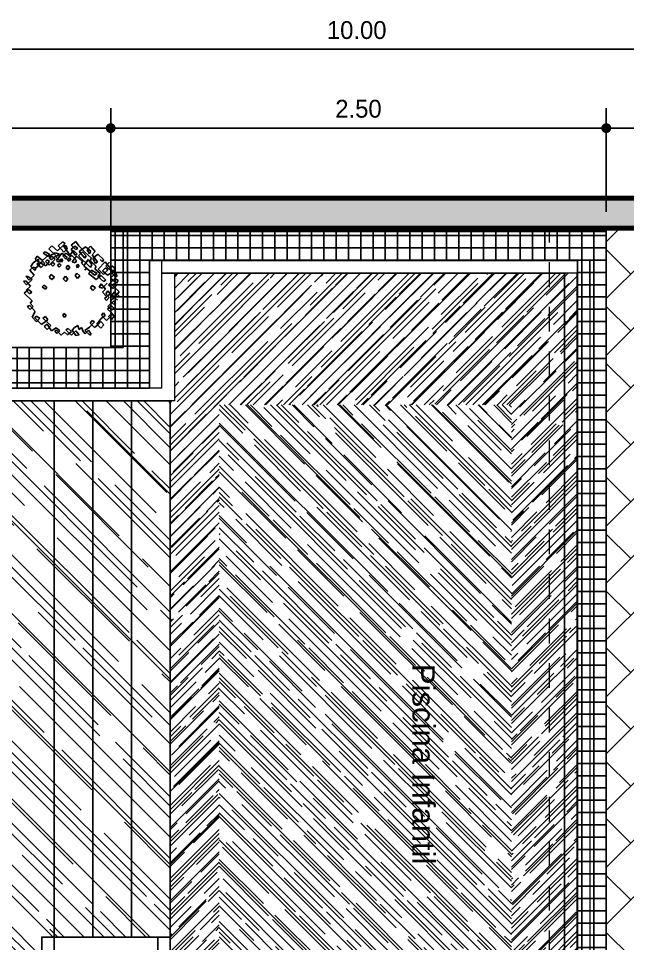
# Model space of a CAD drawing. Header units: millimetres. Extents: x 971.3 to 1010.6, y 593 to 619.8.
# Drawn here: x 975.415 to 978.491, y 615.156 to 619.828 of the extents above; entities that cross this region are included whole.
import ezdxf

# ---------------------------------------------------------------- set-up
doc = ezdxf.new("R2010")
doc.units = ezdxf.units.MM
for name, pattern in [('ACAD_ISO10W100', [18.5, 12, -3, 0.5, -3]), ('HIDDEN2', [0.1875, 0.125, -0.0625]), ('RAYITAS', [0.375, 0.25, -0.125])]:
    doc.linetypes.add(name, pattern=pattern)
for name, color, linetype, lineweight in [('1', 253, 'Continuous', 0), ('accesorios de agua potable', 142, 'Continuous', 25), ('csco', 7, 'Continuous', 70), ('PROYECCIÓN', 7, 'RAYITAS', 13), ('www.dwgfree.com', 7, 'Continuous', 70)]:
    doc.layers.add(name, color=color, linetype=linetype, lineweight=lineweight)
for name, color, linetype in [('2', 42, 'Continuous'), ('3', 135, 'Continuous'), ('AREA', 7, 'Continuous'), ('CANTEIRO', 8, 'Continuous')]:
    doc.layers.add(name, color=color, linetype=linetype)
doc.styles.get("Standard").update_dxf_attribs({"font": 'stylu.ttf'})
doc.styles.add('STYLE1', font='arial.ttf')
doc.dimstyles.new('1-75', dxfattribs={"dimtxt": 0.09, "dimasz": 0.05, "dimexe": 0.1, "dimexo": 0.1, "dimgap": 0.05, "dimtad": 1, "dimzin": 4, "dimdsep": 46, "dimtxsty": 'Standard', "dimblk": 'DOT', "dimcen": 0.09, "dimclrd": 250, "dimclre": 250, "dimclrt": 7, "dimaunit": 1, "dimazin": 0, "dimtfac": 1, "dimtix": 1, "dimtmove": 1, "dimatfit": 3, "dimfxl": 0.5, "dimtolj": 1, "dimtzin": 0, "dimarcsym": 0})

# ---------------------------------------------------------------- blocks, each defined once
blk = doc.blocks.new('VEG4')
at = {"layer": 'CANTEIRO', "color": 104}
for p, q in [((-1.079, 3.015), (-0.866, 3.223)), ((-0.866, 3.223), (-0.784, 3.026)), ((0.059, 3.413), (-0.461, 2.865)), ((0.26, 3.292), (0.019, 3.056)), ((0.322, 3.115), (0.059, 3.413)), ((0.543, 2.974), (0.26, 3.292)), ((0.918, 3.3), (0.543, 2.974)), ((0.643, 3.269), (0.876, 3.457)), ((1.005, 2.87), (0.643, 3.269)), ((0.876, 3.457), (0.918, 3.3)), ((0.972, 3.075), (1.213, 3.311)), ((1.213, 3.311), (1.222, 3.16)), ((-1.652, 2.693), (-2.101, 2.215)), ((-1.598, 2.865), (-1.911, 2.56)), ((-1.659, 2.33), (-1.519, 2.585)), ((-1.519, 2.585), (-1.652, 2.693)), ((-1.201, 2.658), (-1.598, 2.865)), ((-0.784, 3.026), (-1.201, 2.658)), ((-0.861, 2.792), (-1.079, 3.015)), ((-0.634, 3.014), (-0.861, 2.792)), ((-0.461, 2.865), (-0.634, 3.014)), ((0.019, 3.056), (0.143, 2.9)), ((0.143, 2.9), (0.322, 3.115)), ((1.309, 2.73), (0.972, 3.075)), ((1.222, 3.16), (1.005, 2.87)), ((1.655, 3.028), (1.309, 2.73)), ((1.899, 2.949), (1.629, 2.686)), ((1.629, 2.686), (1.791, 2.606)), ((1.873, 2.805), (1.655, 3.028)), ((2.048, 2.342), (1.785, 2.64)), ((1.791, 2.606), (1.873, 2.805)), ((2.154, 2.802), (1.899, 2.949)), ((2.414, 2.422), (2.154, 2.802)), ((2.423, 2.668), (2.187, 2.398)), ((2.63, 2.513), (2.423, 2.668)), ((-2.451, 1.834), (-2.252, 2.028)), ((-2.252, 2.028), (-2.088, 1.832)), ((-1.673, 2.118), (-2.179, 1.584)), ((-2.101, 2.215), (-1.781, 1.774)), ((-1.911, 2.56), (-1.659, 2.33)), ((-1.781, 1.774), (-1.563, 1.948)), ((-1.563, 1.948), (-1.673, 2.118)), ((0.494, 2.172), (0.349, 1.951)), ((0.349, 1.951), (0.482, 1.843)), ((0.482, 1.843), (0.627, 2.064)), ((0.627, 2.064), (0.494, 2.172)), ((1.833, 2.25), (2.063, 2.554)), ((2.124, 1.98), (1.833, 2.25)), ((1.951, 1.93), (2.17, 2.302)), ((2.257, 1.673), (1.951, 1.93)), ((1.991, 1.691), (2.26, 1.954)), ((2.168, 2.418), (2.048, 2.342)), ((2.063, 2.554), (2.168, 2.418)), ((2.266, 2.118), (2.124, 1.98)), ((2.17, 2.302), (2.266, 2.118)), ((2.187, 2.398), (2.414, 2.422)), ((2.26, 1.954), (2.365, 1.818)), ((2.329, 2.14), (2.63, 2.513)), ((2.77, 1.659), (2.329, 2.14)), ((2.609, 1.739), (2.828, 2.112)), ((2.933, 1.976), (2.77, 1.659)), ((2.828, 2.112), (2.933, 1.976)), ((-2.735, 1.16), (-2.545, 1.306)), ((-2.088, 1.832), (-2.55, 1.539)), ((-2.55, 1.539), (-2.33, 1.199)), ((-2.545, 1.306), (-2.508, 1.183)), ((-2.179, 1.584), (-2.451, 1.834)), ((1.168, 1.68), (0.998, 1.514)), ((0.998, 1.514), (1.176, 1.331)), ((1.355, 1.546), (1.168, 1.68)), ((1.176, 1.331), (1.355, 1.546)), ((2.075, 1.575), (1.933, 1.436)), ((1.933, 1.436), (2.072, 1.294)), ((2.421, 1.278), (1.991, 1.691)), ((2.072, 1.294), (2.209, 1.467)), ((2.209, 1.467), (2.075, 1.575)), ((2.365, 1.818), (2.257, 1.673)), ((2.382, 1.517), (2.518, 1.69)), ((2.619, 1.274), (2.382, 1.517)), ((2.628, 1.52), (2.421, 1.278)), ((2.518, 1.69), (2.628, 1.52)), ((2.866, 1.277), (2.609, 1.739)), ((3.142, 1.705), (2.636, 1.171)), ((2.991, 1.121), (3.34, 1.502)), ((3.34, 1.502), (3.142, 1.705)), ((-2.508, 1.183), (-2.835, 0.864)), ((-2.835, 0.864), (-2.631, 0.627)), ((-2.537, 0.957), (-2.735, 1.16)), ((-2.33, 1.199), (-2.537, 0.957)), ((-1.463, 0.737), (-1.624, 0.619)), ((-1.335, 0.663), (-1.463, 0.737)), ((-1.457, 0.504), (-1.335, 0.663)), ((1.045, 0.727), (0.88, 0.526)), ((1.237, 0.558), (1.045, 0.727)), ((2.004, 1.109), (1.856, 1.004)), ((1.856, 1.004), (1.995, 0.862)), ((1.995, 0.862), (2.108, 0.973)), ((2.108, 0.973), (2.004, 1.109)), ((2.313, 0.934), (2.213, 0.837)), ((2.213, 0.837), (2.361, 0.743)), ((2.322, 1.181), (2.214, 1.036)), ((2.214, 1.036), (2.327, 0.948)), ((2.446, 0.827), (2.313, 0.934)), ((2.829, 0.804), (2.322, 1.181)), ((2.327, 0.948), (2.619, 1.274)), ((2.361, 0.743), (2.446, 0.827)), ((2.641, 0.74), (2.428, 0.532)), ((2.542, 0.444), (2.829, 0.804)), ((2.636, 1.171), (2.752, 0.967)), ((2.825, 0.523), (2.641, 0.74)), ((2.686, 0.268), (3.339, 0.707)), ((2.752, 0.967), (2.866, 1.277)), ((2.899, 0.675), (3.331, 1.057)), ((3.103, 0.438), (2.899, 0.675)), ((3.506, 0.593), (2.991, 1.121)), ((3.331, 1.057), (3.608, 0.772)), ((3.339, 0.707), (3.339, 0.509)), ((3.608, 0.772), (3.506, 0.593)), ((-2.865, -0.157), (-2.493, 0.088)), ((-2.484, 0.533), (-2.848, 0.138)), ((-2.848, 0.138), (-2.55, -0.166)), ((-2.631, 0.627), (-2.81, 0.412)), ((-2.81, 0.412), (-2.601, 0.141)), ((-2.601, 0.141), (-2.393, 0.383)), ((-2.493, 0.088), (-2.32, -0.061)), ((-2.393, 0.383), (-2.484, 0.533)), ((-1.624, 0.619), (-1.457, 0.504)), ((0.88, 0.526), (1.033, 0.398)), ((1.033, 0.398), (1.237, 0.558)), ((1.838, 0.511), (1.676, 0.393)), ((1.676, 0.393), (1.829, 0.264)), ((1.829, 0.264), (2.005, 0.397)), ((2.005, 0.397), (1.838, 0.511)), ((2.235, 0.105), (2.172, -0.115)), ((2.614, -0.198), (2.235, 0.105)), ((2.349, 0.415), (2.269, 0.297)), ((2.269, 0.297), (2.436, 0.183)), ((2.319, -0.209), (2.689, 0.152)), ((2.516, 0.3), (2.349, 0.415)), ((2.428, 0.532), (2.542, 0.444)), ((2.436, 0.183), (2.516, 0.3)), ((2.575, 0.239), (2.825, 0.523)), ((2.689, 0.152), (2.575, 0.239)), ((3.026, 0.005), (2.686, 0.268)), ((3.1, 0.157), (2.699, -0.115)), ((2.756, -0.258), (3.026, 0.005)), ((3.395, 0.167), (3.082, -0.138)), ((3.323, -0.101), (3.1, 0.157)), ((3.339, 0.509), (3.103, 0.438)), ((3.644, -0.145), (3.395, 0.167)), ((-2.826, -0.396), (-2.865, -0.157)), ((-2.55, -0.166), (-2.826, -0.396)), ((-2.324, -0.54), (-2.582, -0.673)), ((-2.185, -0.285), (-2.449, -0.384)), ((-2.449, -0.384), (-2.324, -0.54)), ((-2.32, -0.061), (-2.185, -0.285)), ((1.281, -0.112), (1.077, -0.272)), ((1.077, -0.272), (1.27, -0.441)), ((1.27, -0.441), (1.449, -0.227)), ((1.449, -0.227), (1.281, -0.112)), ((1.788, -0.887), (2.143, -0.54)), ((1.922, -0.2), (1.817, -0.263)), ((1.817, -0.263), (1.97, -0.391)), ((2.637, -0.335), (1.833, -1.16)), ((2.07, -0.294), (1.922, -0.2)), ((1.97, -0.391), (2.07, -0.294)), ((2.143, -0.54), (2.256, -0.627)), ((2.172, -0.115), (2.319, -0.209)), ((2.256, -0.627), (2.614, -0.198)), ((2.957, -0.379), (2.497, -0.789)), ((2.914, -0.619), (2.637, -0.335)), ((2.659, -0.869), (2.914, -0.619)), ((2.699, -0.115), (2.756, -0.258)), ((2.88, -0.811), (3.334, -0.368)), ((3.277, -0.82), (2.957, -0.379)), ((3.082, -0.138), (3.159, -0.301)), ((3.159, -0.301), (3.323, -0.101)), ((3.334, -0.368), (3.644, -0.145)), ((-2.838, -1.122), (-2.531, -0.782)), ((-2.773, -1.217), (-2.838, -1.122)), ((-2.506, -1.035), (-2.773, -1.217)), ((-2.582, -0.673), (-2.744, -0.792)), ((-2.744, -0.792), (-2.506, -1.035)), ((-2.531, -0.782), (-2.297, -1.108)), ((-2.01, -1.146), (-2.308, -1.437)), ((-2.297, -1.108), (-1.911, -1.446)), ((-1.837, -1.294), (-2.01, -1.146)), ((0.434, -1.177), (0.244, -1.323)), ((0.602, -1.291), (0.434, -1.177)), ((1.433, -1.035), (1.01, -1.567)), ((1.958, -0.72), (1.302, -1.44)), ((1.432, -1.63), (1.665, -1.244)), ((1.665, -1.244), (1.433, -1.035)), ((1.655, -0.779), (1.788, -0.887)), ((1.833, -1.16), (2.048, -1.267)), ((1.9, -1.57), (2.298, -1.181)), ((2.386, -1.016), (1.958, -0.72)), ((2.048, -1.267), (2.386, -1.016)), ((2.298, -1.181), (2.502, -1.22)), ((2.497, -0.789), (2.659, -0.869)), ((2.502, -1.22), (2.88, -0.811)), ((3.067, -0.946), (2.78, -1.107)), ((2.78, -1.107), (2.976, -1.194)), ((2.958, -1.488), (3.319, -1.176)), ((2.976, -1.194), (3.277, -0.82)), ((3.319, -1.176), (3.067, -0.946)), ((-2.352, -1.876), (-2.082, -1.612)), ((-2.12, -2.085), (-2.352, -1.876)), ((-2.308, -1.437), (-2.139, -1.668)), ((-2.139, -1.668), (-1.906, -1.877)), ((-1.906, -1.877), (-2.12, -2.085)), ((-2.082, -1.612), (-1.702, -1.916)), ((-1.911, -1.446), (-1.837, -1.294)), ((-1.702, -1.916), (-1.493, -2.187)), ((0.244, -1.323), (0.423, -1.506)), ((0.342, -2.219), (0.703, -1.906)), ((0.482, -1.765), (0.405, -1.999)), ((0.423, -1.506), (0.602, -1.291)), ((0.703, -1.906), (0.482, -1.765)), ((0.861, -2.069), (1.211, -1.688)), ((1.278, -1.899), (0.972, -2.239)), ((1.01, -1.567), (1.278, -1.899)), ((1.211, -1.688), (1.432, -1.829)), ((1.302, -1.44), (1.432, -1.63)), ((1.355, -2.063), (1.724, -1.702)), ((1.432, -1.829), (1.753, -1.476)), ((1.724, -1.702), (2.234, -2.196)), ((1.753, -1.476), (1.9, -1.57)), ((2.456, -1.344), (2.107, -1.526)), ((2.107, -1.526), (2.226, -1.648)), ((2.226, -1.648), (2.712, -1.293)), ((2.39, -1.845), (2.234, -1.997)), ((2.396, -2.077), (2.759, -1.682)), ((2.759, -1.682), (2.456, -1.344)), ((2.712, -1.293), (2.958, -1.488)), ((-1.47, -1.926), (-1.825, -2.273)), ((-1.825, -2.273), (-1.502, -2.632)), ((-1.556, -2.407), (-1.769, -2.615)), ((-1.397, -2.569), (-1.556, -2.407)), ((-1.493, -2.187), (-1.297, -2.075)), ((-1.297, -2.075), (-1.47, -1.926)), ((-1.247, -2.581), (-1.054, -2.353)), ((-1.105, -2.641), (-0.869, -2.371)), ((-1.054, -2.353), (-0.81, -2.63)), ((-0.869, -2.371), (-0.473, -2.777)), ((-0.705, -2.766), (-0.464, -2.53)), ((-0.464, -2.53), (-0.235, -2.822)), ((-0.455, -2.284), (-0.299, -2.131)), ((-0.243, -2.473), (-0.455, -2.284)), ((-0.299, -2.131), (-0.188, -2.301)), ((0.013, -2.223), (-0.243, -2.473)), ((-0.188, -2.301), (0.124, -1.996)), ((-0.149, -2.341), (0.015, -2.538)), ((0.22, -2.378), (0.013, -2.223)), ((0.015, -2.538), (0.22, -2.378)), ((0.124, -1.996), (0.342, -2.219)), ((0.378, -2.739), (0.637, -2.407)), ((0.405, -1.999), (0.756, -2.33)), ((0.637, -2.407), (1.073, -2.854)), ((0.761, -2.96), (1.104, -2.545)), ((0.972, -2.239), (0.861, -2.069)), ((1.104, -2.545), (1.461, -2.91)), ((1.317, -2.337), (1.61, -2.012)), ((1.479, -2.616), (1.317, -2.337)), ((1.686, -2.374), (1.355, -2.063)), ((2.234, -2.196), (1.549, -2.745)), ((1.61, -2.012), (1.823, -2.201)), ((1.823, -2.201), (1.686, -2.374)), ((1.689, -2.49), (1.959, -2.226)), ((1.944, -2.637), (1.689, -2.49)), ((1.959, -2.226), (2.216, -2.49)), ((2.234, -1.997), (2.396, -2.077)), ((-1.769, -2.615), (-1.522, -2.81)), ((-1.522, -2.81), (-1.247, -2.581)), ((-1.502, -2.632), (-1.397, -2.569)), ((-0.966, -2.783), (-1.105, -2.641)), ((-0.81, -2.63), (-0.966, -2.783)), ((-0.649, -2.909), (-0.705, -2.766)), ((-0.473, -2.777), (-0.649, -2.909)), ((-0.235, -2.822), (-0.428, -3.05)), ((-0.187, -3.212), (0.162, -2.831)), ((-0.064, -2.655), (-0.181, -2.849)), ((-0.181, -2.849), (0.165, -3.146)), ((0.162, -2.831), (-0.064, -2.655)), ((0.165, -3.146), (0.614, -2.668)), ((0.596, -2.962), (0.378, -2.739)), ((0.698, -2.783), (0.596, -2.962)), ((0.614, -2.668), (0.698, -2.783)), ((0.948, -3.095), (0.761, -2.96)), ((1.073, -2.854), (0.948, -3.095)), ((1.18, -2.907), (1.479, -2.616)), ((1.265, -3.022), (1.18, -2.907)), ((1.461, -2.91), (1.265, -3.022)), ((1.549, -2.745), (1.77, -2.886)), ((1.77, -2.886), (1.944, -2.637))]:
    blk.add_line(p, q, dxfattribs=at)
blk = doc.blocks.new('_Dot')
at = {"color": 0, "linetype": 'ByBlock', "lineweight": -2}
blk.add_line((-0.5, 0), (-1, 0), dxfattribs=at)
at = {"color": 0, "linetype": 'ByBlock', "const_width": 0.5}
blk.add_lwpolyline([(-0.25, 0, 1), (0.25, 0, 1)], format="xyb", close=True, dxfattribs=at)
blk = doc.blocks.new('*D64')
at = {"layer": 'Defpoints', "color": 0, "lineweight": 35, "transparency": 16777216}
for p in [(975.8807, 619.2745), (972.2732, 618.1666), (975.8807, 618.1666)]:
    blk.add_point(p, dxfattribs=at)
at = {"layer": 'www.dwgfree.com', "color": 250, "linetype": 'ACAD_ISO10W100', "lineweight": -2, "transparency": 16777216}
for p, q in [((972.2732, 618.2666), (972.2732, 619.3745)), ((975.8807, 618.2666), (975.8807, 619.3745))]:
    blk.add_line(p, q, dxfattribs=at)
at = {"layer": 'www.dwgfree.com', "color": 250, "lineweight": -2, "transparency": 16777216}
blk.add_line((972.3232, 619.2745), (975.8307, 619.2745), dxfattribs=at)
at = {"layer": 'www.dwgfree.com', "color": 250, "lineweight": -2, "transparency": 16777216, "xscale": 0.05, "yscale": 0.05, "zscale": 0.05, "rotation": 180}
blk.add_blockref('_Dot', (972.2732, 619.2745), dxfattribs=at)
at = {"layer": 'www.dwgfree.com', "color": 250, "lineweight": -2, "transparency": 16777216, "xscale": 0.05, "yscale": 0.05, "zscale": 0.05}
blk.add_blockref('_Dot', (975.8807, 619.2745), dxfattribs=at)
at = {"layer": 'www.dwgfree.com', "color": 7, "lineweight": 35, "transparency": 16777216, "insert": (974.077, 619.3712), "char_height": 0.09, "attachment_point": 5}
blk.add_mtext('\\A1;3.61 ', dxfattribs=at)
blk = doc.blocks.new('*D65')
at = {"layer": 'Defpoints', "color": 0, "lineweight": 35, "transparency": 16777216}
for p in [(978.3835, 619.2745), (978.3835, 618.7525), (975.8807, 618.1666)]:
    blk.add_point(p, dxfattribs=at)
at = {"layer": 'www.dwgfree.com', "color": 250, "linetype": 'ACAD_ISO10W100', "lineweight": -2, "transparency": 16777216}
for p, q in [((975.8807, 618.2666), (975.8807, 619.3745)), ((978.3835, 618.8525), (978.3835, 619.3745))]:
    blk.add_line(p, q, dxfattribs=at)
at = {"layer": 'www.dwgfree.com', "color": 250, "lineweight": -2, "transparency": 16777216}
blk.add_line((975.9307, 619.2745), (978.3335, 619.2745), dxfattribs=at)
at = {"layer": 'www.dwgfree.com', "color": 250, "lineweight": -2, "transparency": 16777216, "xscale": 0.05, "yscale": 0.05, "zscale": 0.05, "rotation": 180}
blk.add_blockref('_Dot', (975.8807, 619.2745), dxfattribs=at)
at = {"layer": 'www.dwgfree.com', "color": 250, "lineweight": -2, "transparency": 16777216, "xscale": 0.05, "yscale": 0.05, "zscale": 0.05}
blk.add_blockref('_Dot', (978.3835, 619.2745), dxfattribs=at)
at = {"layer": 'www.dwgfree.com', "color": 7, "lineweight": 35, "transparency": 16777216, "insert": (977.1321, 619.3718), "char_height": 0.09, "attachment_point": 5}
blk.add_mtext('\\A1;2.50 ', dxfattribs=at)
blk = doc.blocks.new('*D66')
at = {"layer": 'Defpoints', "color": 0, "lineweight": 35, "transparency": 16777216}
for p in [(981.9732, 619.2745), (978.3835, 618.7525), (981.9732, 618.77)]:
    blk.add_point(p, dxfattribs=at)
at = {"layer": 'www.dwgfree.com', "color": 250, "linetype": 'ACAD_ISO10W100', "lineweight": -2, "transparency": 16777216}
for p, q in [((978.3835, 618.8525), (978.3835, 619.3745)), ((981.9732, 618.87), (981.9732, 619.3745))]:
    blk.add_line(p, q, dxfattribs=at)
at = {"layer": 'www.dwgfree.com', "color": 250, "lineweight": -2, "transparency": 16777216}
blk.add_line((978.4335, 619.2745), (981.9232, 619.2745), dxfattribs=at)
at = {"layer": 'www.dwgfree.com', "color": 250, "lineweight": -2, "transparency": 16777216, "xscale": 0.05, "yscale": 0.05, "zscale": 0.05, "rotation": 180}
blk.add_blockref('_Dot', (978.3835, 619.2745), dxfattribs=at)
at = {"layer": 'www.dwgfree.com', "color": 250, "lineweight": -2, "transparency": 16777216, "xscale": 0.05, "yscale": 0.05, "zscale": 0.05}
blk.add_blockref('_Dot', (981.9732, 619.2745), dxfattribs=at)
at = {"layer": 'www.dwgfree.com', "color": 7, "lineweight": 35, "transparency": 16777216, "insert": (980.1784, 619.3714), "char_height": 0.09, "attachment_point": 5}
blk.add_mtext('\\A1;3.59 ', dxfattribs=at)
blk = doc.blocks.new('*D67')
at = {"layer": 'Defpoints', "color": 0, "lineweight": 35, "transparency": 16777216}
for p in [(982.1233, 619.6726), (972.1232, 618.92), (982.1233, 618.92)]:
    blk.add_point(p, dxfattribs=at)
at = {"layer": 'www.dwgfree.com', "color": 250, "linetype": 'ACAD_ISO10W100', "lineweight": -2, "transparency": 16777216}
for p, q in [((972.1232, 619.02), (972.1232, 619.7726)), ((982.1233, 619.02), (982.1233, 619.7726))]:
    blk.add_line(p, q, dxfattribs=at)
at = {"layer": 'www.dwgfree.com', "color": 250, "lineweight": -2, "transparency": 16777216}
blk.add_line((972.1732, 619.6726), (982.0733, 619.6726), dxfattribs=at)
at = {"layer": 'www.dwgfree.com', "color": 250, "lineweight": -2, "transparency": 16777216, "xscale": 0.05, "yscale": 0.05, "zscale": 0.05, "rotation": 180}
blk.add_blockref('_Dot', (972.1232, 619.6726), dxfattribs=at)
at = {"layer": 'www.dwgfree.com', "color": 250, "lineweight": -2, "transparency": 16777216, "xscale": 0.05, "yscale": 0.05, "zscale": 0.05}
blk.add_blockref('_Dot', (982.1233, 619.6726), dxfattribs=at)
at = {"layer": 'www.dwgfree.com', "color": 7, "lineweight": 35, "transparency": 16777216, "insert": (977.1232, 619.7692), "char_height": 0.09, "attachment_point": 5}
blk.add_mtext('\\A1;10.00 ', dxfattribs=at)

msp = doc.modelspace()

# ---------------------------------------------------------------- hatches: boundary and pattern name
at = {"layer": '2'}
h = msp.add_hatch(dxfattribs=at)
h.set_pattern_fill('NET', color=256, scale=0.019528, style=0)
h.set_pattern_definition([(180, (978.383475, 611.78752), (2e-17, 0.06200053), []), (90, (978.383475, 611.78752), (0.06200053, -2e-17), [])])
h.paths.add_polyline_path([(975.8807, 618.7525), (978.3835, 618.7525), (978.3835, 614.166), (976.3137, 614.166), (976.3137, 612.8542), (975.793, 612.8542), (975.793, 611.7875), (972.2732, 611.7875), (972.2732, 618.1666), (975.8807, 618.1666)])
h.paths.add_polyline_path([(976.076, 618.6067), (978.2377, 618.6067), (978.2377, 614.3612), (976.1184, 614.3612), (976.1184, 613.0495), (975.5977, 613.0495), (975.5977, 611.9828), (972.4782, 611.9828), (972.4782, 617.9616), (976.076, 617.9616)], flags=16)
at = {"layer": 'accesorios de agua potable'}
h = msp.add_hatch(dxfattribs=at)
h.set_pattern_fill('AR-RROOF', color=151, scale=0.065092, angle=45, style=0)
h.set_pattern_definition([(45, (738.38358, 925.850854), (0.055232733, 0.147287288), [0.976386, -0.1301848, 0.325462, -0.0650924]), (45, (738.42178, 925.93508), (-0.107243556, 0.015189002), [0.1952772, -0.02148049, 0.3905544, -0.0488193]), (45, (738.367468, 925.91299), (0.208503567, 0.2701801186), [0.5207392, -0.09112936, 0.2603696, -0.0650924])])
h.paths.add_polyline_path([(976.2038, 618.5416), (978.2353, 618.5416), (978.2353, 614.4263), (976.1811, 614.4263), (976.1811, 614.7468), (976.1887, 614.7446), (976.2069, 614.7462), (976.2068, 614.7482), (976.2192, 614.756), (976.2105, 614.7555), (976.198, 614.7498), (976.1811, 614.7574), (976.1811, 614.7694), (976.1891, 614.7779), (976.1811, 614.7799), (976.1811, 615.1886), (976.1811, 617.8965), (976.2038, 617.8965)])
h.paths.add_polyline_path([(976.429, 617.8766), (976.429, 614.676), (977.9048, 614.676), (977.9048, 617.8766)], flags=16)
h.paths.add_polyline_path([(976.205, 614.7633), (976.1941, 614.7669), (976.1872, 614.7557), (976.199, 614.7589)], flags=16)
h.paths.add_polyline_path([(977.6517, 616.0802), (976.5798, 616.0802), (976.5798, 616.2546), (977.6517, 616.2546)], flags=8)
h = msp.add_hatch(dxfattribs=at)
h.set_pattern_fill('AR-RROOF', color=256, scale=0.006509, angle=45, style=0)
h.set_pattern_definition([(135, (976.18109, 612.04789), (-0.140291, 0.37411), [2.48002, -0.33067, 0.826674, -0.165335]), (135, (976.08405, 612.26183), (0.272399, 0.03858), [0.496004, -0.05456, 0.992008, -0.124]), (135, (976.222, 612.20572), (-0.5295992, 0.6862577), [1.322678, -0.231469, 0.661339, -0.165335])])
h.paths.add_polyline_path([(976.1811, 617.8965), (972.606, 617.8965), (972.606, 612.0479), (975.5953, 612.0479), (975.5953, 615.1886), (976.1811, 615.1886)])
h.paths.add_polyline_path([(975.3349, 617.6361), (972.8664, 617.6361), (972.8664, 612.3083), (975.3349, 612.3083)], flags=16)
h = msp.add_hatch(dxfattribs=at)
h.set_pattern_fill('AR-RROOF', color=151, scale=0.003255, angle=45, style=0)
h.set_pattern_definition([(135, (978.19157, 614.50208), (-0.0701456, 0.1870549), [1.24001, -0.165335, 0.413337, -0.082667]), (135, (978.14306, 614.60905), (0.1361994, 0.01929), [0.248002, -0.02728, 0.496004, -0.062001]), (135, (978.21203, 614.580997), (-0.2647996, 0.34312885), [0.661339, -0.115734, 0.3306695, -0.0826674])])
h.paths.add_polyline_path([(977.9048, 617.8766), (976.429, 617.8766), (976.429, 614.676), (977.9048, 614.676)])
at = {"layer": 'www.dwgfree.com', "lineweight": 35}
msp.add_hatch(color=256, dxfattribs=at).paths.add_polyline_path([(982.1233, 618.92), (972.1232, 618.92), (972.1232, 611.1214), (972.2732, 611.1211), (972.2732, 618.77), (981.9732, 618.77), (981.9732, 615.6322), (981.9732, 611.0995), (982.1232, 611.0991)])
at = {"layer": 'www.dwgfree.com', "lineweight": 13}
h = msp.add_hatch(dxfattribs=at)
h.set_pattern_fill('AR-HBONE', color=256, scale=0.002, style=0)
h.set_pattern_definition([(45, (976.63896, 610.347), (3e-17, 0.287368), [0.6096, -0.2032]), (135, (976.78265, 610.49069), (3e-17, 0.287368), [0.6096, -0.2032])])
h.paths.add_polyline_path([(981.4732, 618.142), (979.5732, 618.142), (979.5732, 618.07), (978.5732, 618.07), (978.5732, 618.77), (978.3835, 618.77), (978.3835, 614.166), (978.3835, 611.857), (976.639, 611.857), (976.639, 610.347), (981.9732, 610.347), (981.9732, 615.0322), (980.5477, 615.0322), (980.5477, 615.6322), (981.4732, 615.6322), (981.4732, 616.4827), (981.3064, 616.4827), (981.3064, 617.1559), (981.4732, 617.1559), (981.4732, 617.3734), (981.3682, 617.3734), (981.3682, 617.9684), (981.4732, 617.9684)])

# ---------------------------------------------------------------- linework, layer by layer
for p, q in [((975.9434, 618.7525), (975.9434, 618.1666)), ((975.9434, 618.1666), (972.3359, 618.1666)), ((975.5953, 615.1886), (975.5953, 617.8965)), ((975.7905, 615.1886), (975.7905, 617.8965)), ((975.9858, 615.1886), (975.9858, 617.8965)), ((976.1811, 615.1886), (976.1811, 617.8965))]:
    msp.add_line(p, q)
for points in [[(975.8807, 618.7525), (978.3835, 618.7525), (978.3835, 614.166), (976.3137, 614.166), (976.3137, 612.8542), (975.793, 612.8542), (975.793, 611.7875), (972.2732, 611.7875), (972.2732, 618.1666), (975.8807, 618.1666), (975.8807, 618.7525)], [(976.076, 618.6067), (978.2377, 618.6067), (978.2377, 614.3612), (976.1184, 614.3612), (976.1184, 613.0495), (975.5977, 613.0495), (975.5977, 611.9828), (972.4782, 611.9828), (972.4782, 617.9616), (976.076, 617.9616), (976.076, 618.6067)], [(976.1411, 618.5416), (978.1726, 618.5416), (978.1726, 614.4263), (976.1184, 614.4263), (976.1184, 615.1886), (975.5326, 615.1886), (975.5326, 612.0479), (972.5433, 612.0479), (972.5433, 617.8965), (976.1411, 617.8965)], [(976.1811, 617.8965), (972.606, 617.8965), (972.606, 612.0479), (975.5953, 612.0479), (975.5953, 615.1886), (976.1811, 615.1886), (976.1811, 617.8965)]]:
    msp.add_lwpolyline(points)
at = {"layer": '1'}
for p, q in [((975.9434, 618.427), (975.9434, 618.7525)), ((976.1387, 617.9616), (976.1387, 618.6067)), ((978.3003, 618.6067), (976.1387, 618.6067)), ((978.3003, 618.6067), (978.3003, 614.3612)), ((978.3003, 618.427), (978.3003, 618.6067)), ((976.2038, 617.8965), (976.2038, 618.5416)), ((978.2353, 618.5416), (976.2038, 618.5416)), ((978.2353, 618.5416), (978.2353, 614.4263)), ((976.1387, 617.9616), (972.5409, 617.9616)), ((976.2038, 617.8965), (972.606, 617.8965)), ((975.5953, 615.1886), (975.5953, 612.0479)), ((976.1811, 615.1886), (975.5953, 615.1886)), ((976.1811, 615.1886), (976.1811, 613.0495))]:
    msp.add_line(p, q, dxfattribs=at)
at = {"layer": '3'}
msp.add_line((978.3835, 618.7525), (978.3835, 614.166), dxfattribs=at)
msp.add_lwpolyline([(975.5953, 615.1886), (975.5953, 613.0495), (976.1811, 613.0495), (976.1811, 615.1886)], close=True, dxfattribs=at)
at = {"layer": 'csco'}
for p, q in [((982.1233, 618.92), (972.1232, 618.92)), ((981.9732, 618.77), (972.2732, 618.77))]:
    msp.add_line(p, q, dxfattribs=at)
at = {"layer": 'PROYECCIÓN', "linetype": 'HIDDEN2'}
msp.add_lwpolyline([(973.4099, 610.347), (973.4099, 611.947), (978.0965, 611.947), (978.0965, 618.77)], dxfattribs=at)

# ---------------------------------------------------------------- block references
at = {"layer": 'CANTEIRO', "xscale": 0.07296136627673898, "yscale": 0.07296136627673898, "zscale": 0.07296136627673898, "rotation": 90.00000000000001}
msp.add_blockref('VEG4', (975.6932, 618.4363), dxfattribs=at)

# ---------------------------------------------------------------- texts
at = {"layer": 'AREA', "style": 'STYLE1'}
msp.add_text('Piscina Infantil', height=0.112545, rotation=270, dxfattribs=at).set_placement((977.4048, 616.5688))

# ---------------------------------------------------------------- dimensions: what is measured, and where the dimension line sits
at = {"layer": 'www.dwgfree.com', "lineweight": 35}
for base, p1, p2, picture, middle in [((982.1233, 619.6726), (972.1232, 618.92), (982.1233, 618.92), '*D67', (977.1232, 619.7692)), ((975.8807, 619.2745), (972.2732, 618.1666), (975.8807, 618.1666), '*D64', (974.077, 619.3712)), ((978.3835, 619.2745), (975.8807, 618.1666), (978.3835, 618.7525), '*D65', (977.1321, 619.3718)), ((981.9732, 619.2745), (978.3835, 618.7525), (981.9732, 618.77), '*D66', (980.1784, 619.3714))]:
    dim = msp.add_linear_dim(base=base, p1=p1, p2=p2, dimstyle='1-75', override={"dimpost": ' ', "dimfxl": 0.05}, dxfattribs=at)
    dim.commit()
    dim.dimension.update_dxf_attribs({"geometry": picture, "text_midpoint": middle})

doc.saveas('drawing.dxf')
